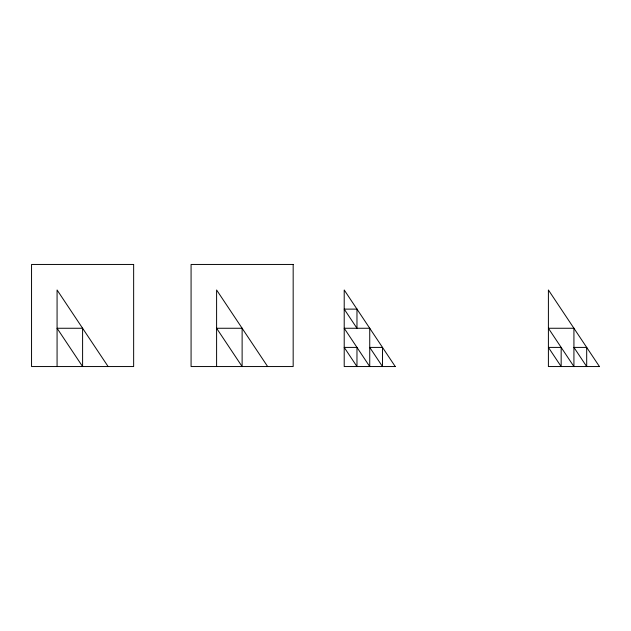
<?xml version="1.0" encoding="UTF-8"?>
<svg xmlns="http://www.w3.org/2000/svg" width="631" height="631" viewBox="0 0 631 631"><rect width="100%" height="100%" fill="white"/><g stroke="black" fill="none" stroke-linecap="round" stroke-linejoin="round"><path stroke-width="0.95" d="M267.647 366.548L216.599 289.976L216.599 366.548M108.122 366.548L57.074 289.976L57.074 366.548M133.646 264.452L31.55 264.452L31.55 366.548L133.646 366.548L133.646 264.452M293.17 264.452L191.075 264.452L191.075 366.548L293.17 366.548L293.17 264.452M356.972 309.119L344.21 309.119L356.972 328.262L356.972 309.119M82.598 328.262L57.074 328.262L82.598 366.548L82.598 328.262M242.123 328.262L216.599 328.262L242.123 366.548L242.123 328.262M369.734 328.262L344.21 328.262L369.734 366.548L369.734 328.262M573.926 328.262L548.402 328.262L573.926 366.548L573.926 328.262M356.972 347.405L344.21 347.405L356.972 366.548L356.972 347.405M382.496 347.405L369.734 347.405L382.496 366.548L382.496 347.405M561.164 347.405L548.402 347.405L561.164 366.548L561.164 347.405M586.688 347.405L573.926 347.405L586.688 366.548L586.688 347.405M395.258 366.548L344.21 366.548L344.21 289.976L395.258 366.548M599.45 366.548L548.402 366.548L548.402 289.976L599.45 366.548"/></g></svg>
